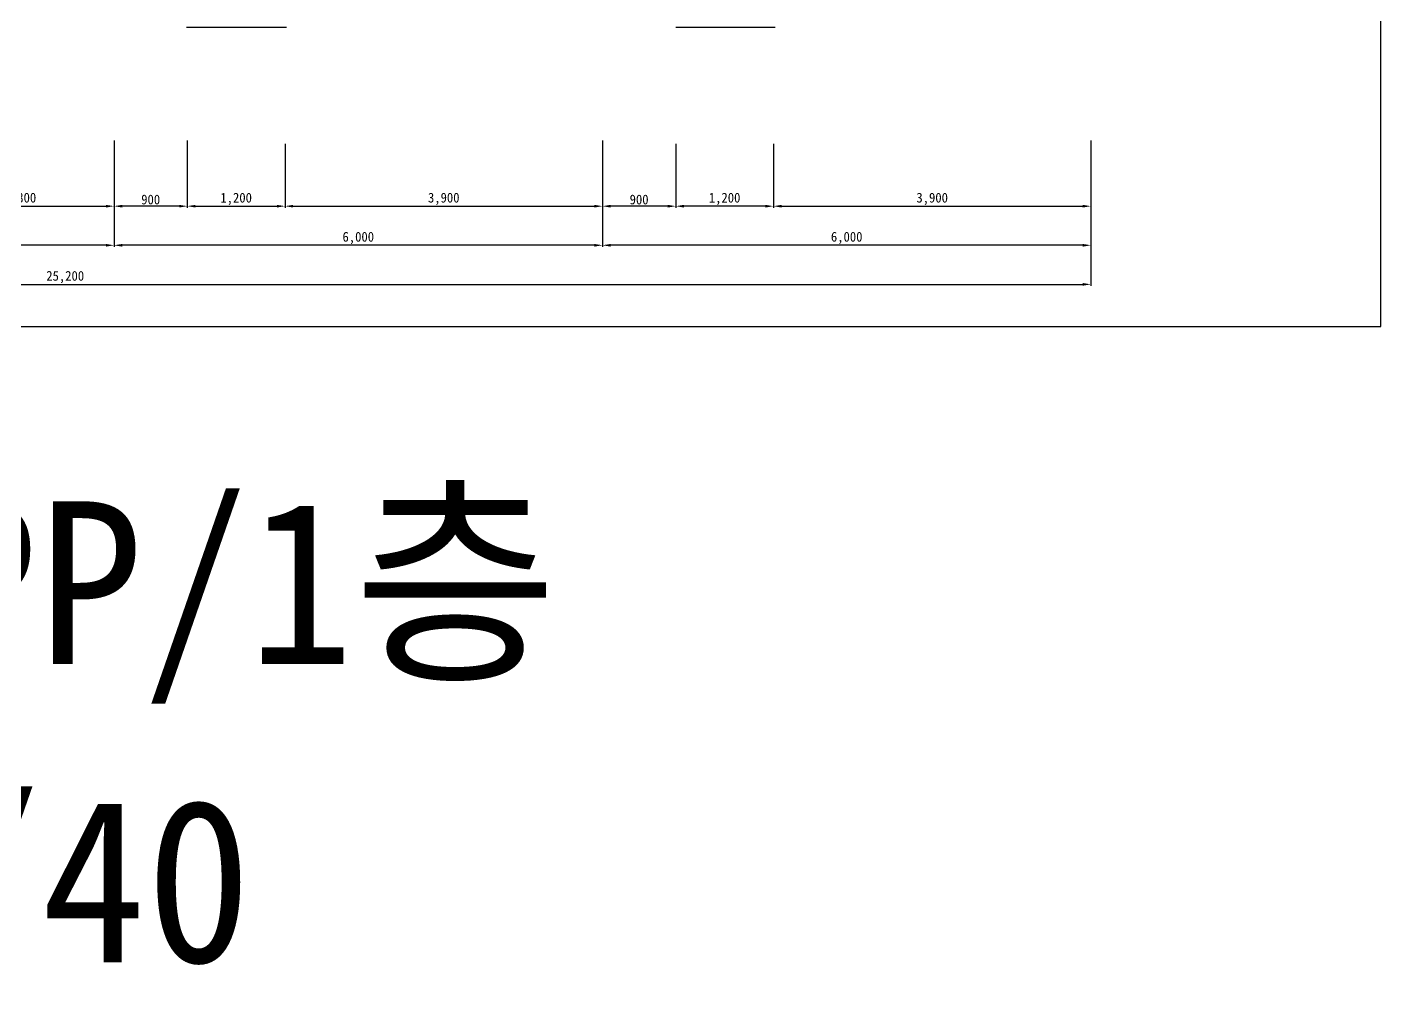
# Model space of a CAD drawing. Header units: millimetres. Extents: x 191471 to 223311, y 26306 to 55241.
# Drawn here: x 206680 to 223311, y 26306 to 38276 of the extents above; entities that cross this region are included whole.
import ezdxf
from ezdxf.enums import TextEntityAlignment as Align

# ---------------------------------------------------------------- set-up
doc = ezdxf.new("R2010")
doc.units = ezdxf.units.MM
doc.layers.add('TX-PAPR', color=2, linetype='Continuous', plot=False)
for name, color, linetype in [('TZ-BASE', 253, 'Continuous'), ('TZ-DIMS', 1, 'Continuous'), ('TZ-TEXT', 3, 'Continuous')]:
    doc.layers.add(name, color=color, linetype=linetype)
doc.styles.get("Standard").update_dxf_attribs({"font": 'GulimChe.ttf'})
doc.dimstyles.new('D40', dxfattribs={"dimscale": 40, "dimtxt": 3, "dimasz": 2.5, "dimexe": 0.5, "dimexo": 0.5, "dimgap": 0.5, "dimtad": 1, "dimdec": 0, "dimzin": 1, "dimdsep": 46, "dimlunit": 6, "dimtxsty": 'Standard', "dimcen": 1, "dimclrd": 1, "dimclre": 1, "dimclrt": 3, "dimadec": 0, "dimazin": 0, "dimtfac": 1, "dimtdec": 0, "dimtix": 1, "dimtmove": 2, "dimatfit": 3, "dimfxl": 0, "dimtvp": 2, "dimlwd": -1, "dimlwe": -1, "dimarcsym": 0})

# ---------------------------------------------------------------- blocks, each defined once
blk = doc.blocks.new('*D84')
at = {"layer": 'DEFPOINTS', "color": 0}
for p in [(194549, 36428), (219749, 36428), (219749, 35117)]:
    blk.add_point(p, dxfattribs=at)
at = {"layer": 'TZ-DIMS', "color": 1}
for p, q in [((194549, 36408), (194549, 35097)), ((219749, 36408), (219749, 35097)), ((194649, 35117), (219649, 35117))]:
    blk.add_line(p, q, dxfattribs=at)
for points in [[(194649, 35133), (194649, 35100), (194549, 35117)], [(219649, 35133), (219649, 35100), (219749, 35117)]]:
    blk.add_solid(points, dxfattribs=at)
at = {"layer": 'TZ-DIMS', "color": 3, "insert": (207149, 35206), "char_height": 120, "attachment_point": 5}
blk.add_mtext('25,200', dxfattribs=at)
blk = doc.blocks.new('*D85')
at = {"layer": 'DEFPOINTS', "color": 0}
for p in [(201749, 36904), (207749, 36904), (201749, 35597)]:
    blk.add_point(p, dxfattribs=at)
at = {"layer": 'TZ-DIMS', "color": 1}
for p, q in [((201749, 36884), (201749, 35577)), ((207749, 36884), (207749, 35577)), ((207649, 35597), (201849, 35597))]:
    blk.add_line(p, q, dxfattribs=at)
for points in [[(201849, 35613), (201849, 35580), (201749, 35597)], [(207649, 35613), (207649, 35580), (207749, 35597)]]:
    blk.add_solid(points, dxfattribs=at)
at = {"layer": 'TZ-DIMS', "color": 3, "insert": (204749, 35686), "char_height": 120, "attachment_point": 5}
blk.add_mtext('6,000', dxfattribs=at)
blk = doc.blocks.new('*D87')
at = {"layer": 'DEFPOINTS', "color": 0}
for p in [(213749, 36904), (219749, 36904), (213749, 35597)]:
    blk.add_point(p, dxfattribs=at)
at = {"layer": 'TZ-DIMS', "color": 1}
for p, q in [((213749, 36884), (213749, 35577)), ((219749, 36884), (219749, 35577)), ((219649, 35597), (213849, 35597))]:
    blk.add_line(p, q, dxfattribs=at)
for points in [[(213849, 35613), (213849, 35580), (213749, 35597)], [(219649, 35613), (219649, 35580), (219749, 35597)]]:
    blk.add_solid(points, dxfattribs=at)
at = {"layer": 'TZ-DIMS', "color": 3, "insert": (216749, 35686), "char_height": 120, "attachment_point": 5}
blk.add_mtext('6,000', dxfattribs=at)
blk = doc.blocks.new('*D88')
at = {"layer": 'DEFPOINTS', "color": 0}
for p in [(207749, 36904), (213749, 36904), (207749, 35597)]:
    blk.add_point(p, dxfattribs=at)
at = {"layer": 'TZ-DIMS', "color": 1}
for p, q in [((207749, 36884), (207749, 35577)), ((213749, 36884), (213749, 35577)), ((213649, 35597), (207849, 35597))]:
    blk.add_line(p, q, dxfattribs=at)
for points in [[(207849, 35613), (207849, 35580), (207749, 35597)], [(213649, 35613), (213649, 35580), (213749, 35597)]]:
    blk.add_solid(points, dxfattribs=at)
at = {"layer": 'TZ-DIMS', "color": 3, "insert": (210749, 35686), "char_height": 120, "attachment_point": 5}
blk.add_mtext('6,000', dxfattribs=at)
blk = doc.blocks.new('*D94')
at = {"layer": 'DEFPOINTS', "color": 0}
for p in [(205449, 36864), (207749, 36864), (207749, 36077)]:
    blk.add_point(p, dxfattribs=at)
at = {"layer": 'TZ-DIMS', "color": 1}
for p, q in [((205449, 36844), (205449, 36057)), ((207749, 36844), (207749, 36057)), ((205549, 36077), (207649, 36077))]:
    blk.add_line(p, q, dxfattribs=at)
for points in [[(205549, 36093), (205549, 36060), (205449, 36077)], [(207649, 36093), (207649, 36060), (207749, 36077)]]:
    blk.add_solid(points, dxfattribs=at)
at = {"layer": 'TZ-DIMS', "color": 3, "insert": (206599, 36166), "char_height": 120, "attachment_point": 5}
blk.add_mtext('2,300', dxfattribs=at)
blk = doc.blocks.new('*D95')
at = {"layer": 'DEFPOINTS', "color": 0}
for p in [(209849, 36864), (213749, 36864), (213749, 36077)]:
    blk.add_point(p, dxfattribs=at)
at = {"layer": 'TZ-DIMS', "color": 1}
for p, q in [((209849, 36844), (209849, 36057)), ((213749, 36844), (213749, 36057)), ((209949, 36077), (213649, 36077))]:
    blk.add_line(p, q, dxfattribs=at)
for points in [[(209949, 36093), (209949, 36060), (209849, 36077)], [(213649, 36093), (213649, 36060), (213749, 36077)]]:
    blk.add_solid(points, dxfattribs=at)
at = {"layer": 'TZ-DIMS', "color": 3, "insert": (211799, 36166), "char_height": 120, "attachment_point": 5}
blk.add_mtext('3,900', dxfattribs=at)
blk = doc.blocks.new('*D67')
at = {"layer": 'DEFPOINTS', "color": 0}
for p in [(208649, 36904), (209849, 36864), (209849, 36077)]:
    blk.add_point(p, dxfattribs=at)
at = {"layer": 'TZ-DIMS', "color": 1}
for p, q in [((208649, 36884), (208649, 36057)), ((209849, 36844), (209849, 36057)), ((208749, 36077), (209749, 36077))]:
    blk.add_line(p, q, dxfattribs=at)
for points in [[(208749, 36093), (208749, 36060), (208649, 36077)], [(209749, 36093), (209749, 36060), (209849, 36077)]]:
    blk.add_solid(points, dxfattribs=at)
at = {"layer": 'TZ-DIMS', "color": 3, "insert": (209249, 36166), "char_height": 120, "attachment_point": 5}
blk.add_mtext('1,200', dxfattribs=at)
blk = doc.blocks.new('*D68')
at = {"layer": 'DEFPOINTS', "color": 0}
for p in [(207749, 36864), (208649, 36904), (207749, 36077)]:
    blk.add_point(p, dxfattribs=at)
at = {"layer": 'TZ-DIMS', "color": 1}
for p, q in [((207749, 36844), (207749, 36057)), ((208649, 36884), (208649, 36057)), ((208549, 36077), (207849, 36077))]:
    blk.add_line(p, q, dxfattribs=at)
for points in [[(207849, 36093), (207849, 36060), (207749, 36077)], [(208549, 36093), (208549, 36060), (208649, 36077)]]:
    blk.add_solid(points, dxfattribs=at)
at = {"layer": 'TZ-DIMS', "color": 3, "insert": (208199, 36158), "char_height": 120, "attachment_point": 5}
blk.add_mtext('900', dxfattribs=at)
blk = doc.blocks.new('*D69')
at = {"layer": 'DEFPOINTS', "color": 0}
for p in [(213749, 36864), (214649, 36864), (213749, 36077)]:
    blk.add_point(p, dxfattribs=at)
at = {"layer": 'TZ-DIMS', "color": 1}
for p, q in [((213749, 36844), (213749, 36057)), ((214649, 36844), (214649, 36057)), ((214549, 36077), (213849, 36077))]:
    blk.add_line(p, q, dxfattribs=at)
for points in [[(213849, 36093), (213849, 36060), (213749, 36077)], [(214549, 36093), (214549, 36060), (214649, 36077)]]:
    blk.add_solid(points, dxfattribs=at)
at = {"layer": 'TZ-DIMS', "color": 3, "insert": (214199, 36158), "char_height": 120, "attachment_point": 5}
blk.add_mtext('900', dxfattribs=at)
blk = doc.blocks.new('*D70')
at = {"layer": 'DEFPOINTS', "color": 0}
for p in [(214649, 36864), (215849, 36864), (214649, 36077)]:
    blk.add_point(p, dxfattribs=at)
at = {"layer": 'TZ-DIMS', "color": 1}
for p, q in [((214649, 36844), (214649, 36057)), ((215849, 36844), (215849, 36057)), ((215749, 36077), (214749, 36077))]:
    blk.add_line(p, q, dxfattribs=at)
for points in [[(214749, 36093), (214749, 36060), (214649, 36077)], [(215749, 36093), (215749, 36060), (215849, 36077)]]:
    blk.add_solid(points, dxfattribs=at)
at = {"layer": 'TZ-DIMS', "color": 3, "insert": (215249, 36166), "char_height": 120, "attachment_point": 5}
blk.add_mtext('1,200', dxfattribs=at)
blk = doc.blocks.new('*D71')
at = {"layer": 'DEFPOINTS', "color": 0}
for p in [(215849, 36864), (219749, 36864), (219749, 36077)]:
    blk.add_point(p, dxfattribs=at)
at = {"layer": 'TZ-DIMS', "color": 1}
for p, q in [((215849, 36844), (215849, 36057)), ((219749, 36844), (219749, 36057)), ((215949, 36077), (219649, 36077))]:
    blk.add_line(p, q, dxfattribs=at)
for points in [[(215949, 36093), (215949, 36060), (215849, 36077)], [(219649, 36093), (219649, 36060), (219749, 36077)]]:
    blk.add_solid(points, dxfattribs=at)
at = {"layer": 'TZ-DIMS', "color": 3, "insert": (217799, 36166), "char_height": 120, "attachment_point": 5}
blk.add_mtext('3,900', dxfattribs=at)

msp = doc.modelspace()

# ---------------------------------------------------------------- linework, layer by layer
at = {"layer": 'TX-PAPR'}
msp.add_lwpolyline([(191471.5, 34601.3), (223311.5, 34601.3), (223311.5, 55241.3), (191471.5, 55241.3)], close=True, dxfattribs=at)
at = {"layer": 'TZ-BASE'}
for p, q in [((208638.9, 38276), (209868.9, 38276)), ((214648.9, 38276), (215868.9, 38276))]:
    msp.add_line(p, q, dxfattribs=at)

# ---------------------------------------------------------------- texts
at = {"layer": 'TZ-TEXT'}
for s, p in [('금구PP/1층', (206850.3, 31453.1)), ('1/40', (206850.3, 27792.8))]:
    msp.add_text(s, height=2000, dxfattribs=at).set_placement(p, align=Align.MIDDLE_CENTER)

# ---------------------------------------------------------------- dimensions: what is measured, and where the dimension line sits
at = {"layer": 'TZ-DIMS'}
for base, p1, p2, picture, middle in [((201748.9, 35596.8), (207748.9, 36904.1), (201748.9, 36904.1), '*D85', (204748.9, 35685.7)), ((207748.9, 35596.8), (213748.9, 36904.1), (207748.9, 36904.1), '*D88', (210748.9, 35685.7)), ((207748.9, 36076.8), (208648.9, 36904.1), (207748.9, 36863.8), '*D68', (208198.9, 36158.2)), ((213748.9, 35596.8), (219748.9, 36904.1), (213748.9, 36904.1), '*D87', (216748.9, 35685.7)), ((213748.9, 36076.8), (214648.9, 36863.8), (213748.9, 36863.8), '*D69', (214198.9, 36158.2)), ((214648.9, 36076.8), (215848.9, 36863.8), (214648.9, 36863.8), '*D70', (215248.9, 36165.7)), ((219748.9, 35116.8), (194548.9, 36428.4), (219748.9, 36428.4), '*D84', (207148.9, 35205.7))]:
    dim = msp.add_linear_dim(base=base, p1=p1, p2=p2, angle=180, dimstyle='D40', dxfattribs=at)
    dim.commit()
    dim.dimension.update_dxf_attribs({"geometry": picture, "text_midpoint": middle})
for base, p1, p2, picture, middle in [((207748.9, 36076.8), (205448.9, 36863.8), (207748.9, 36863.8), '*D94', (206598.9, 36165.7)), ((209848.9, 36076.8), (208648.9, 36904.1), (209848.9, 36863.8), '*D67', (209248.9, 36165.7)), ((213748.9, 36076.8), (209848.9, 36863.8), (213748.9, 36863.8), '*D95', (211798.9, 36165.7)), ((219748.9, 36076.8), (215848.9, 36863.8), (219748.9, 36863.8), '*D71', (217798.9, 36165.7))]:
    dim = msp.add_linear_dim(base=base, p1=p1, p2=p2, dimstyle='D40', dxfattribs=at)
    dim.commit()
    dim.dimension.update_dxf_attribs({"geometry": picture, "text_midpoint": middle})

doc.saveas('drawing.dxf')
